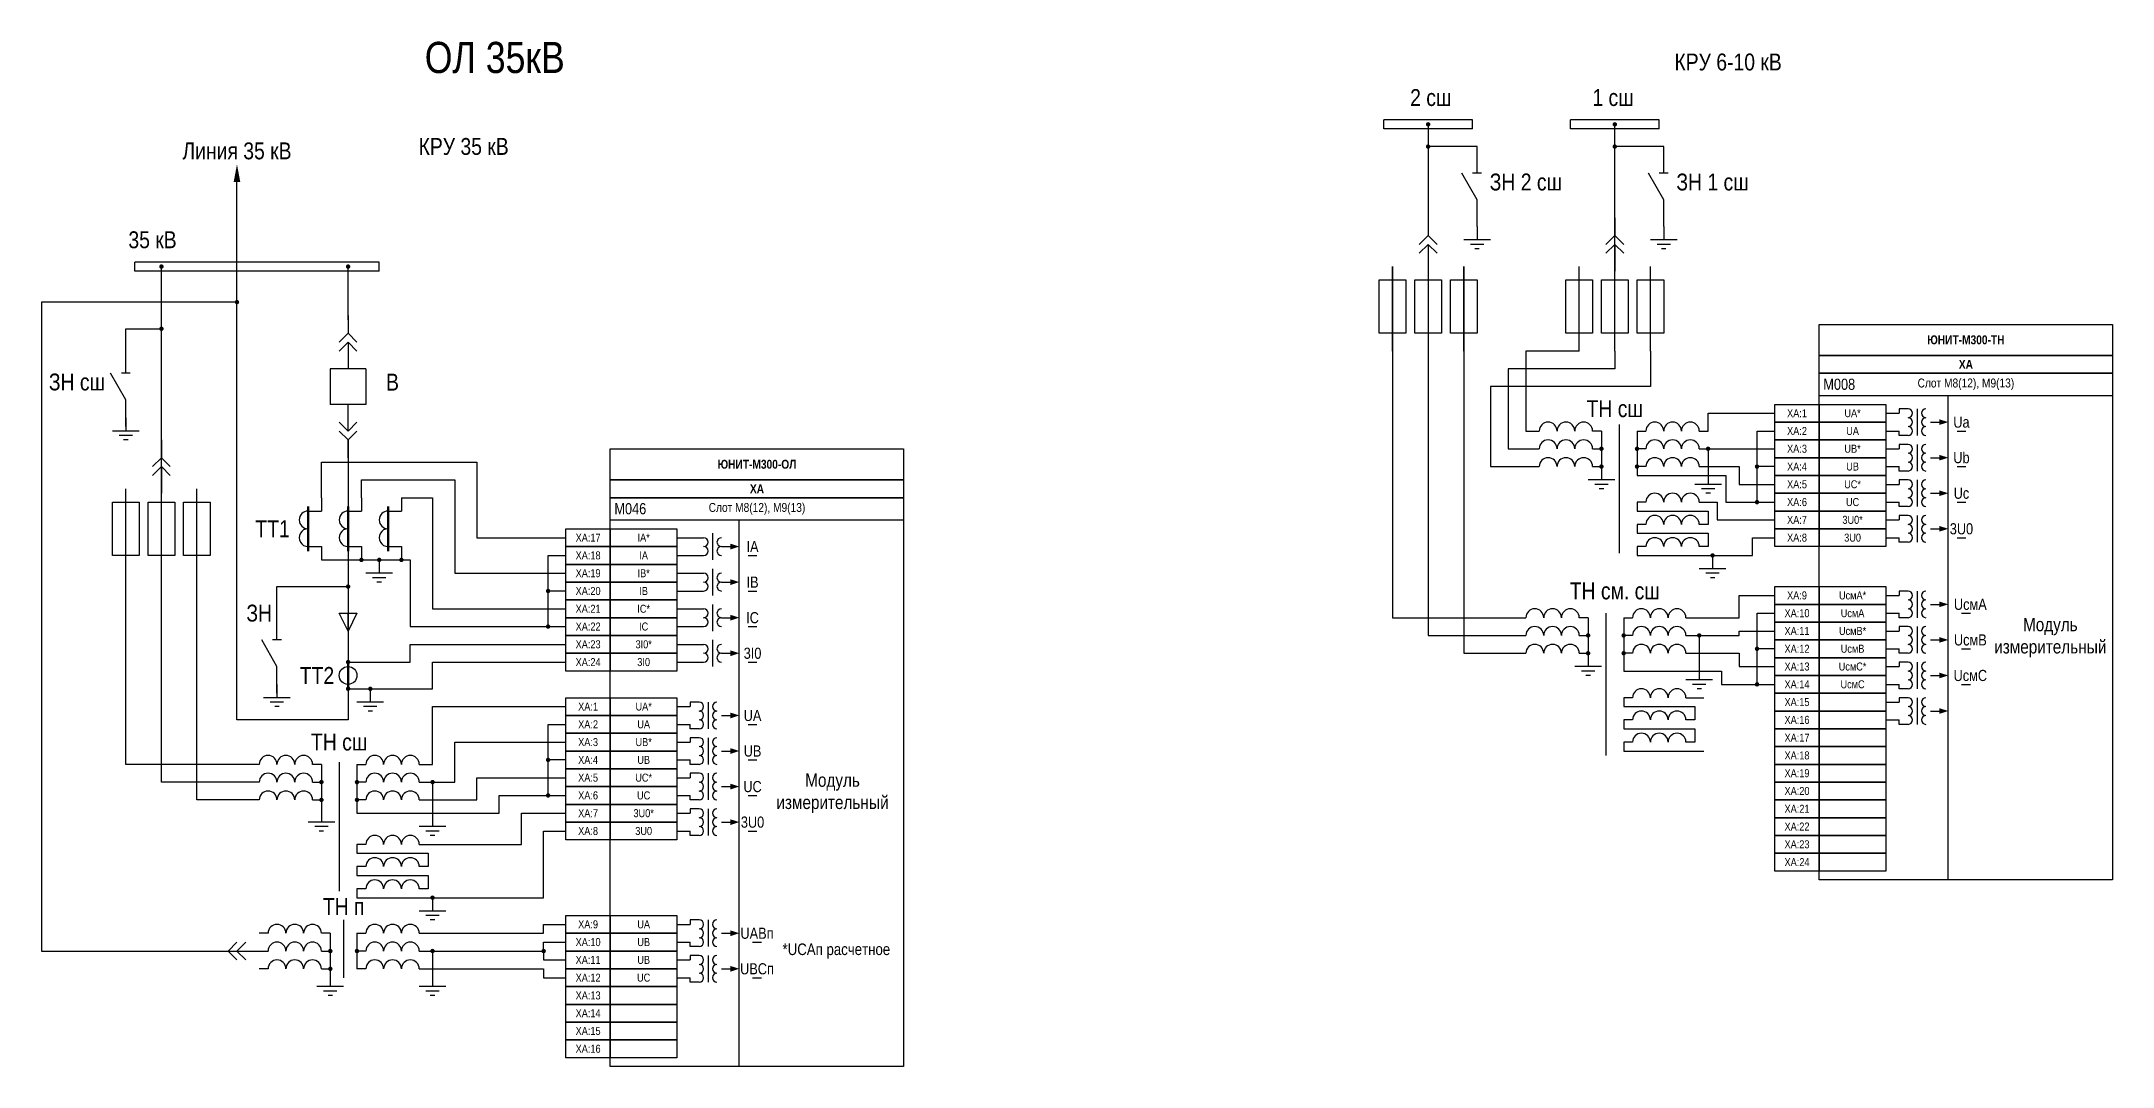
# Model space of a CAD drawing. Header units: millimetres. Extents: x 56 to 1718, y 114 to 1217.
# Drawn here: x 56 to 522, y 269 to 499.7 of the extents above; entities that cross this region are included whole.
import ezdxf
from ezdxf.enums import TextEntityAlignment as Align

# ---------------------------------------------------------------- set-up
doc = ezdxf.new("R2010")
doc.units = ezdxf.units.MM
doc.layers.add('AM_4', color=3, linetype='Continuous', lineweight=25)
doc.layers.add('Основная', color=7, linetype='Continuous')
doc.styles.add('1.8_Gost_RD', font='ARIALN.TTF', dxfattribs={"height": 1.8})
doc.styles.add('2.5_Gost_RD', font='ARIALN.TTF', dxfattribs={"height": 2.5})
doc.styles.add('Narrow', font='ARIALN.TTF')
doc.styles.add('Вывод', font='ARIALN.TTF', dxfattribs={"height": 2.5})
doc.styles.add('Компонент', font='ARIALN.TTF', dxfattribs={"height": 3.5})

# ---------------------------------------------------------------- blocks, each defined once
blk = doc.blocks.new('*U1028')
at = {"ltscale": 0.25}
blk.add_line((0, 0), (3, 0), dxfattribs=at)
blk.add_lwpolyline([(2, 0, 1.3, 0, 0), (4, 0, 0, 0, 0)], format="xyseb", dxfattribs=at)
blk = doc.blocks.new('*U1031')
at = {"ltscale": 0.35}
for centre in [(-4, 0), (0, 0), (4, 0)]:
    blk.add_arc(centre, 2, 0, 180, dxfattribs=at)
for tag, height, style, p in [('ОУ', 3.5, 'Компонент', (0, 8)), ('В1', 2.5, 'Вывод', (-6, -2)), ('В2', 2.5, 'Вывод', (6, -2))]:
    blk.add_attdef(tag, text='', height=height, dxfattribs=dict(at, style=style)).set_placement(p, align=Align.MIDDLE_CENTER)
blk = doc.blocks.new('*U1080')
at = {"layer": 'Основная', "ltscale": 0.25}
for p, q in [((2, 2), (0, 0)), ((0, 0), (2, -2))]:
    blk.add_line(p, q, dxfattribs=at)
blk = doc.blocks.new('*U1046')
at = {"layer": 'Основная', "color": 0}
for p, q in [((0, 0), (0, 6)), ((0, -6), (0, -2))]:
    blk.add_line(p, q, dxfattribs=at)
at = {"ltscale": 0.25, "rotation": 89.99999999999999}
for p in [(0, 0), (0, -2)]:
    blk.add_blockref('*U1080', p, dxfattribs=at)
at = {"layer": 'Основная'}
for tag, height, style, p in [('ОУ1', 3.5, 'Компонент', (-5, 6)), ('В1', 2.5, 'Вывод', (3, 6)), ('ОУ2', 3.5, 'Компонент', (-5, -6)), ('В2', 2.5, 'Вывод', (3, -6))]:
    blk.add_attdef(tag, text='', height=height, dxfattribs=dict(at, style=style)).set_placement(p, align=Align.MIDDLE_CENTER)
blk = doc.blocks.new('*U1061')
at = {"layer": 'Основная', "color": 0}
for p, q in [((0, 0), (20, 0)), ((0, -2), (0, 0)), ((20, -2), (20, 0)), ((0, -2), (20, -2))]:
    blk.add_line(p, q, dxfattribs=at)
at = {"layer": 'Основная', "style": 'Компонент'}
blk.add_attdef('ОШ', text='', height=3.5, dxfattribs=at).set_placement((6, 4), align=Align.MIDDLE_CENTER)
blk = doc.blocks.new('*U955')
at = {"layer": 'Основная', "color": 0}
blk.add_line((0, 0), (6, 3.43), dxfattribs=at)
blk = doc.blocks.new('*U17')
at = {"layer": 'Основная', "color": 0}
blk.add_line((0, -1), (0, 1), dxfattribs=at)
blk = doc.blocks.new('*U1059')
at = {"layer": 'Основная', "color": 0}
for p, q in [((-9, 0), (-3, 0)), ((3, 0), (9, 0))]:
    blk.add_line(p, q, dxfattribs=at)
at = {"ltscale": 0.25}
blk.add_blockref('*U17', (3, 0), dxfattribs=at)
at = {"layer": 'Основная', "ltscale": 0.25}
blk.add_blockref('*U955', (-3, 0), dxfattribs=at)
at = {"layer": 'Основная'}
for tag, height, style, p in [('ОУ', 3.5, 'Компонент', (0, 8)), ('В2', 2.5, 'Вывод', (-7, -2)), ('В1', 2.5, 'Вывод', (7, -2))]:
    blk.add_attdef(tag, text='', height=height, dxfattribs=dict(at, style=style)).set_placement(p, align=Align.MIDDLE_CENTER)
blk = doc.blocks.new('*U1058')
at = {"layer": 'Основная'}
for p, q in [((-3, 0), (3, 0)), ((-1.5, 1), (1.5, 1)), ((-0.5, 2), (0.5, 2)), ((0, -3), (0, 0))]:
    blk.add_line(p, q, dxfattribs=at)
blk = doc.blocks.new('*U314')
at = {"layer": 'Основная', "ltscale": 0.25}
blk.add_line((-1, 0), (1, 0), dxfattribs=at)
at = {"layer": 'Основная', "style": 'Вывод'}
blk.add_attdef('ОЦ', text='', height=2.5, dxfattribs=at).set_placement((0, 2), align=Align.MIDDLE_CENTER)
blk = doc.blocks.new('*U1083')
at = {"layer": 'Основная', "ltscale": 0.25}
blk.add_line((-1, 0), (1, 0), dxfattribs=at)
at = {"layer": 'Основная', "style": 'Вывод'}
blk.add_attdef('ОЦ', text='', height=2.5, dxfattribs=at).set_placement((1, 2), align=Align.MIDDLE_CENTER)
blk = doc.blocks.new('*U1037')
at = {"ltscale": 0.25}
for p, q in [((3, 7), (3, 4)), ((0, 4), (3, 4)), ((0, -4), (3, -4)), ((3, -4), (3, -7))]:
    blk.add_line(p, q, dxfattribs=at)
for centre, major_axis, start_param, end_param in [((0, -2), (-2, 0), 4.712389, 7.853982), ((0, 2), (0, -2), 3.141593, 6.283185)]:
    blk.add_ellipse(centre, major_axis=major_axis, ratio=1, start_param=start_param, end_param=end_param, dxfattribs=at)
at = {"layer": 'Основная', "color": 0, "lineweight": 50}
blk.add_line((0, -5), (0, 5), dxfattribs=at)
at = {"layer": 'Основная'}
for tag, height, style, p in [('В1', 2.5, 'Вывод', (5, 6)), ('ОУ', 3.5, 'Компонент', (-6, 0)), ('В2', 2.5, 'Вывод', (5, -6))]:
    blk.add_attdef(tag, text='', height=height, dxfattribs=dict(at, style=style)).set_placement(p, align=Align.MIDDLE_CENTER)
blk = doc.blocks.new('*U1078')
at = {"ltscale": 0.25}
for p, q in [((3, 7), (3, 4)), ((0, 4), (3, 4)), ((0, -4), (3, -4)), ((3, -4), (3, -7))]:
    blk.add_line(p, q, dxfattribs=at)
for centre, major_axis, start_param, end_param in [((0, -2), (-2, 0), 4.712389, 7.853982), ((0, 2), (0, -2), 3.141593, 6.283185)]:
    blk.add_ellipse(centre, major_axis=major_axis, ratio=1, start_param=start_param, end_param=end_param, dxfattribs=at)
at = {"layer": 'Основная', "color": 0, "lineweight": 50}
blk.add_line((0, -5), (0, 5), dxfattribs=at)
at = {"layer": 'Основная'}
for tag, height, style, p in [('В1', 2.5, 'Вывод', (5, 6)), ('ОУ', 3.5, 'Компонент', (-6, 0)), ('В2', 2.5, 'Вывод', (5, -6))]:
    blk.add_attdef(tag, text='', height=height, dxfattribs=dict(at, style=style)).set_placement(p, align=Align.MIDDLE_CENTER)
blk = doc.blocks.new('*U1055')
at = {"layer": 'Основная', "color": 0}
for p, q in [((0, 6), (0, 2)), ((0, 0), (0, -6))]:
    blk.add_line(p, q, dxfattribs=at)
at = {"ltscale": 0.25, "xscale": -1, "rotation": 90}
for p in [(0, 2), (0, 0)]:
    blk.add_blockref('*U1080', p, dxfattribs=at)
at = {"layer": 'Основная'}
for tag, height, style, p in [('ОУ2', 3.5, 'Компонент', (-5, 6)), ('В2', 2.5, 'Вывод', (3, 6)), ('ОУ1', 3.5, 'Компонент', (-5, -6)), ('В1', 2.5, 'Вывод', (3, -6))]:
    blk.add_attdef(tag, text='', height=height, dxfattribs=dict(at, style=style)).set_placement(p, align=Align.MIDDLE_CENTER)
blk = doc.blocks.new('*U1056')
at = {"layer": 'Основная'}
for p, q in [((0, 0), (-8, 0)), ((-8, -8), (-8, 0)), ((0, -8), (0, 0)), ((0, -8), (-8, -8))]:
    blk.add_line(p, q, dxfattribs=at)
at = {"layer": 'Основная', "style": 'Компонент'}
blk.add_attdef('ОУ', text='', height=3.5, dxfattribs=at).set_placement((-15, -3), align=Align.MIDDLE_CENTER)
blk = doc.blocks.new('*U1057')
at = {"layer": 'Основная'}
blk.add_line((0, 0), (0, 4), dxfattribs=at)
blk.add_lwpolyline([(0, 0), (-2, 4), (2, 4), (0, 0)], dxfattribs=at)
blk = doc.blocks.new('*U1060')
at = {"layer": 'Основная', "color": 0}
for p, q in [((0, 0), (55, 0)), ((0, -2), (0, 0)), ((55, -2), (55, 0)), ((0, -2), (55, -2))]:
    blk.add_line(p, q, dxfattribs=at)
at = {"layer": 'Основная', "style": 'Компонент'}
blk.add_attdef('ОШ', text='', height=3.5, dxfattribs=at).set_placement((6, 4), align=Align.MIDDLE_CENTER)
blk = doc.blocks.new('*U1079')
at = {"ltscale": 0.25}
blk.add_circle((0, 0), 2, dxfattribs=at)
at = {"layer": 'Основная', "color": 0, "lineweight": 50}
blk.add_line((0, -3), (0, 3), dxfattribs=at)
at = {"layer": 'Основная', "style": 'Компонент'}
blk.add_attdef('ОУ', text='', height=3.5, dxfattribs=at).set_placement((-6, 0), align=Align.MIDDLE_CENTER)

msp = doc.modelspace()

# ---------------------------------------------------------------- hatches: boundary and pattern name
at = {"ltscale": 100}
h = msp.add_hatch(color=256, dxfattribs=at)
h.dxf.hatch_style = 1
h.paths.add_polyline_path([(367.5, 481, -1), (368.5, 481, -1)])
h = msp.add_hatch(color=256, dxfattribs=at)
h.dxf.hatch_style = 1
h.paths.add_polyline_path([(409.5, 481, -1), (410.5, 481, -1)])
h = msp.add_hatch(color=256, dxfattribs=at)
h.dxf.hatch_style = 1
h.paths.add_polyline_path([(367.5, 476, -1), (368.5, 476, -1)])
h = msp.add_hatch(color=256, dxfattribs=at)
h.dxf.hatch_style = 1
h.paths.add_polyline_path([(409.5, 476, -1), (410.5, 476, -1)])
h = msp.add_hatch(color=256, dxfattribs=at)
h.dxf.hatch_style = 1
h.paths.add_polyline_path([(82.5, 449, -1), (83.5, 449, -1)])
h = msp.add_hatch(color=256, dxfattribs=at)
h.dxf.hatch_style = 1
h.paths.add_polyline_path([(124.5, 449, -1), (125.5, 449, -1)])
h = msp.add_hatch(color=256, dxfattribs=at)
h.dxf.hatch_style = 1
h.paths.add_polyline_path([(99.5, 441, -1), (100.5, 441, -1)])
h = msp.add_hatch(color=256, dxfattribs=at)
h.dxf.hatch_style = 1
h.paths.add_polyline_path([(82.5, 435, -1), (83.5, 435, -1)])
h = msp.add_hatch(color=256, dxfattribs=at)
h.dxf.hatch_style = 1
h.paths.add_polyline_path([(406.5, 408, -1), (407.5, 408, -1)])
h = msp.add_hatch(color=256, dxfattribs=at)
h.dxf.hatch_style = 1
h.paths.add_polyline_path([(414.5, 408, -1), (415.5, 408, -1)])
h = msp.add_hatch(color=256, dxfattribs=at)
h.dxf.hatch_style = 1
h.paths.add_polyline_path([(430.5, 408, -1), (431.5, 408, -1)])
h = msp.add_hatch(color=256, dxfattribs=at)
h.dxf.hatch_style = 1
h.paths.add_polyline_path([(406.5, 404, -1), (407.5, 404, -1)])
h = msp.add_hatch(color=256, dxfattribs=at)
h.dxf.hatch_style = 1
h.paths.add_polyline_path([(414.5, 404, -1), (415.5, 404, -1)])
h = msp.add_hatch(color=256, dxfattribs=at)
h.dxf.hatch_style = 1
h.paths.add_polyline_path([(441.5, 404, -1), (442.5, 404, -1)])
h = msp.add_hatch(color=256, dxfattribs=at)
h.dxf.hatch_style = 1
h.paths.add_polyline_path([(441.5, 396, -1), (442.5, 396, -1)])
h = msp.add_hatch(color=256, dxfattribs=at)
h.dxf.hatch_style = 1
h.paths.add_polyline_path([(127.5, 383, -1), (128.5, 383, -1)])
h = msp.add_hatch(color=256, dxfattribs=at)
h.dxf.hatch_style = 1
h.paths.add_polyline_path([(131.5, 383, -1), (132.5, 383, -1)])
h = msp.add_hatch(color=256, dxfattribs=at)
h.dxf.hatch_style = 1
h.paths.add_polyline_path([(136.5, 383, -1), (137.5, 383, -1)])
h = msp.add_hatch(color=256, dxfattribs=at)
h.dxf.hatch_style = 1
h.paths.add_polyline_path([(431.5, 384, -1), (432.5, 384, -1)])
h = msp.add_hatch(color=256, dxfattribs=at)
h.dxf.hatch_style = 1
h.paths.add_polyline_path([(124.5, 377, -1), (125.5, 377, -1)])
h = msp.add_hatch(color=256, dxfattribs=at)
h.dxf.hatch_style = 1
h.paths.add_polyline_path([(169.5, 376, -1), (170.5, 376, -1)])
h = msp.add_hatch(color=256, dxfattribs=at)
h.dxf.hatch_style = 1
h.paths.add_polyline_path([(169.5, 368, -1), (170.5, 368, -1)])
h = msp.add_hatch(color=256, dxfattribs=at)
h.dxf.hatch_style = 1
h.paths.add_polyline_path([(403.5, 366, -1), (404.5, 366, -1)])
h = msp.add_hatch(color=256, dxfattribs=at)
h.dxf.hatch_style = 1
h.paths.add_polyline_path([(411.5, 366, -1), (412.5, 366, -1)])
h = msp.add_hatch(color=256, dxfattribs=at)
h.dxf.hatch_style = 1
h.paths.add_polyline_path([(428.5, 366, -1), (429.5, 366, -1)])
h = msp.add_hatch(color=256, dxfattribs=at)
h.dxf.hatch_style = 1
h.paths.add_polyline_path([(441.5, 363, -1), (442.5, 363, -1)])
h = msp.add_hatch(color=256, dxfattribs=at)
h.dxf.hatch_style = 1
h.paths.add_polyline_path([(124.5, 360, -1), (125.5, 360, -1)])
h = msp.add_hatch(color=256, dxfattribs=at)
h.dxf.hatch_style = 1
h.paths.add_polyline_path([(403.5, 362, -1), (404.5, 362, -1)])
h = msp.add_hatch(color=256, dxfattribs=at)
h.dxf.hatch_style = 1
h.paths.add_polyline_path([(411.5, 362, -1), (412.5, 362, -1)])
h = msp.add_hatch(color=256, dxfattribs=at)
h.dxf.hatch_style = 1
h.paths.add_polyline_path([(124.5, 354, -1), (125.5, 354, -1)])
h = msp.add_hatch(color=256, dxfattribs=at)
h.dxf.hatch_style = 1
h.paths.add_polyline_path([(129.5, 354, -1), (130.5, 354, -1)])
h = msp.add_hatch(color=256, dxfattribs=at)
h.dxf.hatch_style = 1
h.paths.add_polyline_path([(441.5, 355, -1), (442.5, 355, -1)])
h = msp.add_hatch(color=256, dxfattribs=at)
h.dxf.hatch_style = 1
h.paths.add_polyline_path([(169.5, 338, -1), (170.5, 338, -1)])
h = msp.add_hatch(color=256, dxfattribs=at)
h.dxf.hatch_style = 1
h.paths.add_polyline_path([(118.5, 333, -1), (119.5, 333, -1)])
h = msp.add_hatch(color=256, dxfattribs=at)
h.dxf.hatch_style = 1
h.paths.add_polyline_path([(126.5, 333, -1), (127.5, 333, -1)])
h = msp.add_hatch(color=256, dxfattribs=at)
h.dxf.hatch_style = 1
h.paths.add_polyline_path([(143.5, 333, -1), (144.5, 333, -1)])
h = msp.add_hatch(color=256, dxfattribs=at)
h.dxf.hatch_style = 1
h.paths.add_polyline_path([(118.5, 329, -1), (119.5, 329, -1)])
h = msp.add_hatch(color=256, dxfattribs=at)
h.dxf.hatch_style = 1
h.paths.add_polyline_path([(126.5, 329, -1), (127.5, 329, -1)])
h = msp.add_hatch(color=256, dxfattribs=at)
h.dxf.hatch_style = 1
h.paths.add_polyline_path([(169.5, 330, -1), (170.5, 330, -1)])
h = msp.add_hatch(color=256, dxfattribs=at)
h.dxf.hatch_style = 1
h.paths.add_polyline_path([(143.5, 307, -1), (144.5, 307, -1)])
h = msp.add_hatch(color=256, dxfattribs=at)
h.dxf.hatch_style = 1
h.paths.add_polyline_path([(120.5, 295, -1), (121.5, 295, -1)])
h = msp.add_hatch(color=256, dxfattribs=at)
h.dxf.hatch_style = 1
h.paths.add_polyline_path([(126.5, 295, -1), (127.5, 295, -1)])
h = msp.add_hatch(color=256, dxfattribs=at)
h.dxf.hatch_style = 1
h.paths.add_polyline_path([(143.5, 295, -1), (144.5, 295, -1)])
h = msp.add_hatch(color=256, dxfattribs=at)
h.dxf.hatch_style = 1
h.paths.add_polyline_path([(168.5, 295, -1), (169.5, 295, -1)])
h = msp.add_hatch(color=256, dxfattribs=at)
h.dxf.hatch_style = 1
h.paths.add_polyline_path([(120.5, 291, -1), (121.5, 291, -1)])

# ---------------------------------------------------------------- linework, layer by layer
for p, q in [((125, 446), (125, 449)), ((471, 416), (474, 416)), ((476, 417), (474, 417)), ((474, 417), (474, 416)), ((478, 417), (478, 411)), ((407, 412), (405, 412)), ((407, 412), (407, 404)), ((411, 413.5), (411, 384.5)), ((415, 412), (417, 412)), ((442, 396), (442, 412)), ((442, 412), (446, 412)), ((471, 412), (474, 412)), ((474, 411), (474, 412)), ((476, 411), (474, 411)), ((405, 408), (407, 408)), ((417, 408), (415, 408)), ((471, 408), (474, 408)), ((476, 409), (474, 409)), ((474, 409), (474, 408)), ((478, 409), (478, 403)), ((405, 404), (407, 404)), ((417, 404), (415, 404)), ((446, 404), (442, 404)), ((471, 404), (474, 404)), ((474, 403), (474, 404)), ((476, 403), (474, 403)), ((476, 401), (474, 401)), ((474, 401), (474, 400)), ((478, 401), (478, 395)), ((471, 400), (474, 400)), ((429, 396), (432, 396)), ((471, 396), (474, 396)), ((471, 392), (474, 392)), ((474, 395), (474, 396)), ((476, 395), (474, 395)), ((474, 393), (474, 392)), ((476, 393), (474, 393)), ((478, 393), (478, 387)), ((199, 388), (205, 388)), ((207, 389), (207, 383)), ((471, 388), (474, 388)), ((474, 387), (474, 388)), ((476, 387), (474, 387)), ((119, 383), (132, 383)), ((170, 368), (170, 384)), ((170, 384), (174, 384)), ((199, 384), (205, 384)), ((417, 386), (415, 386)), ((415, 386), (415, 384)), ((430, 386), (429, 386)), ((199, 380), (205, 380)), ((207, 381), (207, 375)), ((174, 376), (170, 376)), ((199, 376), (205, 376)), ((207, 373), (207, 367)), ((471, 375), (474, 375)), ((476, 376), (474, 376)), ((474, 376), (474, 375)), ((478, 376), (478, 370)), ((199, 372), (205, 372)), ((404, 370), (402, 370)), ((404, 370), (404, 362)), ((408, 371), (408, 339)), ((412, 370), (414, 370)), ((442, 355), (442, 371)), ((442, 371), (446, 371)), ((471, 371), (474, 371)), ((474, 370), (474, 371)), ((476, 370), (474, 370)), ((199, 368), (205, 368)), ((199, 364), (205, 364)), ((207, 365), (207, 359)), ((402, 366), (404, 366)), ((414, 366), (412, 366)), ((471, 367), (474, 367)), ((476, 368), (474, 368)), ((474, 368), (474, 367)), ((478, 368), (478, 362)), ((199, 360), (205, 360)), ((402, 362), (404, 362)), ((414, 362), (412, 362)), ((446, 363), (442, 363)), ((471, 363), (474, 363)), ((471, 359), (474, 359)), ((474, 362), (474, 363)), ((476, 362), (474, 362)), ((476, 360), (474, 360)), ((474, 360), (474, 359)), ((478, 360), (478, 354)), ((471, 355), (474, 355)), ((474, 354), (474, 355)), ((199, 350), (202, 350)), ((204, 351), (202, 351)), ((202, 351), (202, 350)), ((206, 351), (206, 345)), ((471, 351), (474, 351)), ((476, 354), (474, 354)), ((476, 352), (474, 352)), ((474, 352), (474, 351)), ((478, 352), (478, 346)), ((170, 330), (170, 346)), ((170, 346), (174, 346)), ((199, 346), (202, 346)), ((202, 345), (202, 346)), ((204, 345), (202, 345)), ((471, 347), (474, 347)), ((474, 346), (474, 347)), ((476, 346), (474, 346)), ((199, 342), (202, 342)), ((204, 343), (202, 343)), ((202, 343), (202, 342)), ((206, 343), (206, 337)), ((119, 337), (117, 337)), ((119, 337), (119, 327)), ((123, 337.5), (123, 308.5)), ((127, 337), (129, 337)), ((174, 338), (170, 338)), ((199, 338), (202, 338)), ((202, 337), (202, 338)), ((204, 337), (202, 337)), ((117, 333), (119, 333)), ((129, 333), (127, 333)), ((199, 334), (202, 334)), ((204, 335), (202, 335)), ((202, 335), (202, 334)), ((206, 335), (206, 329)), ((117, 329), (119, 329)), ((129, 329), (127, 329)), ((199, 330), (202, 330)), ((202, 329), (202, 330)), ((204, 329), (202, 329)), ((202, 327), (202, 326)), ((204, 327), (202, 327)), ((206, 327), (206, 321)), ((199, 326), (202, 326)), ((199, 322), (202, 322)), ((202, 321), (202, 322)), ((129, 319), (127, 319)), ((127, 319), (127, 317)), ((127, 317), (143, 317)), ((143, 317), (143, 314)), ((204, 321), (202, 321)), ((128, 314), (127, 314)), ((127, 314), (127, 312)), ((129, 314), (128, 314)), ((143, 314), (141, 314)), ((129, 309), (127, 309)), ((127, 309), (127, 307)), ((121, 299), (119, 299)), ((121, 299), (121, 290)), ((127, 299), (129, 299)), ((199, 301), (202, 301)), ((204, 302), (202, 302)), ((202, 302), (202, 301)), ((206, 302), (206, 296)), ((119, 295), (121, 295)), ((129, 295), (127, 295)), ((199, 297), (202, 297)), ((202, 296), (202, 297)), ((204, 296), (202, 296)), ((202, 294), (202, 293)), ((204, 294), (202, 294)), ((206, 294), (206, 288)), ((119, 291), (121, 291)), ((129, 291), (127, 291)), ((199, 293), (202, 293)), ((199, 289), (202, 289)), ((202, 288), (202, 289)), ((204, 288), (202, 288))]:
    msp.add_line(p, q, dxfattribs=at)
for points in [[(368, 481), (368, 458)], [(410, 430), (410, 481)], [(379, 472), (379, 476), (368, 476)], [(421, 472), (421, 476), (410, 476)], [(125, 410), (125, 347), (100, 347), (100, 468.5)], [(83, 386), (83, 449)], [(360, 449), (360, 370), (390, 370)], [(368, 449), (368, 366), (390, 366)], [(376, 449), (376, 362), (390, 362)], [(100, 441), (56, 441), (56, 295), (107, 295)], [(75, 431), (75, 435), (83, 435)], [(418, 430), (418, 422), (382, 422), (382, 404), (393, 404)], [(410, 430), (410, 426), (386, 426), (386, 408), (393, 408)], [(402, 430), (390, 430), (390, 412), (393, 412)], [(456, 420), (522, 420)], [(429, 412), (431, 412), (431, 416), (446, 416)], [(415, 412), (415, 402), (435, 402), (435, 396), (446, 396)], [(429, 408), (446, 408)], [(431, 408), (431, 402)], [(119, 397), (119, 405), (154, 405), (154, 388), (174, 388)], [(128, 397), (128, 401), (149, 401), (149, 380), (174, 380)], [(429, 404), (438, 404), (438, 400), (446, 400)], [(137, 397), (144, 397), (144, 372), (174, 372)], [(184, 392), (250, 392)], [(417, 396), (415, 396), (415, 394), (431, 394), (431, 391), (429, 391)], [(432, 396), (433, 396), (433, 392), (446, 392)], [(417, 391), (415, 391), (415, 389), (431, 389), (431, 386), (429, 386)], [(432, 384), (441, 384), (441, 388), (446, 388)], [(132, 383), (139, 383), (139, 368), (174, 368)], [(415, 384), (432, 384)], [(105, 333), (83, 333), (83, 382)], [(105, 329), (91, 329), (91, 382)], [(109, 369), (109, 377), (125, 377)], [(426, 370), (438, 370), (438, 375), (446, 375)], [(412, 370), (412, 358)], [(125, 360), (139, 360), (139, 364), (174, 364)], [(426, 366), (438, 366), (438, 367), (446, 367)], [(429, 366), (429, 357)], [(125, 354), (144, 354), (144, 360), (174, 360)], [(426, 362), (438, 362), (438, 359), (446, 359)], [(412, 358), (434, 358), (434, 355), (446, 355)], [(141, 337), (144, 337), (144, 350), (174, 350)], [(414, 352), (412, 352), (412, 350), (428, 350), (428, 347), (426, 347)], [(426, 352), (430, 352)], [(414, 347), (412, 347), (412, 345), (428, 345), (428, 342), (426, 342)], [(105, 337), (75, 337), (75, 344)], [(141, 333), (149, 333), (149, 342), (174, 342)], [(414, 342), (412, 342), (412, 340), (430, 340)], [(127, 337), (127, 326)], [(141, 329), (154, 329), (154, 334), (174, 334)], [(144, 333), (144, 324)], [(127, 326), (159, 326), (159, 330), (174, 330)], [(127, 307), (169, 307), (169, 322), (174, 322)], [(141, 319), (164, 319), (164, 326), (174, 326)], [(127, 312), (143, 312), (143, 309), (141, 309)], [(107, 299), (105, 299)], [(124, 302), (124, 289)], [(127, 299), (127, 291)], [(141, 299), (169, 299), (169, 301), (174, 301)], [(141, 295), (169, 295), (169, 297), (174, 297)], [(144, 295), (144, 289)], [(169, 295), (169, 293), (174, 293)], [(107, 291), (105, 291)], [(141, 291), (169, 291), (169, 289), (174, 289)]]:
    msp.add_lwpolyline(points, dxfattribs=at)
at = {"ltscale": 0.3}
msp.add_lwpolyline([(100, 472, 0, 1.5, 0), (100, 468, 0, 0, 0)], format="xyseb", dxfattribs=at)
for points in [[(410, 430), (410, 460)], [(360, 430), (360, 449)], [(376, 430), (376, 449)], [(402, 430), (402, 449)], [(410, 430), (410, 449)], [(418, 430), (418, 449)], [(125, 437), (125, 446)], [(83, 386), (83, 410)], [(75, 344), (75, 399)], [(83, 344), (83, 399)], [(91, 344), (91, 399)]]:
    msp.add_lwpolyline(points)
for points in [[(357, 446), (363, 446), (363, 434), (357, 434)], [(365, 446), (371, 446), (371, 434), (365, 434)], [(373, 446), (379, 446), (379, 434), (373, 434)], [(399, 446), (405, 446), (405, 434), (399, 434)], [(407, 446), (413, 446), (413, 434), (407, 434)], [(415, 446), (421, 446), (421, 434), (415, 434)], [(72, 396), (78, 396), (78, 384), (72, 384)], [(80, 396), (86, 396), (86, 384), (80, 384)], [(88, 396), (94, 396), (94, 384), (88, 384)]]:
    msp.add_lwpolyline(points, close=True)
at = {"ltscale": 100}
for points in [[(456, 436), (522, 436), (522, 429), (456, 429)], [(456, 429), (522, 429), (522, 425), (456, 425)], [(456, 425), (522, 425), (522, 311), (456, 311)], [(485, 420), (522, 420), (522, 311), (485, 311)], [(446, 418), (456, 418), (456, 414), (446, 414)], [(456, 418), (471, 418), (471, 414), (456, 414)], [(446, 414), (456, 414), (456, 410), (446, 410)], [(456, 414), (471, 414), (471, 410), (456, 410)], [(184, 408), (250, 408), (250, 401), (184, 401)], [(446, 410), (456, 410), (456, 406), (446, 406)], [(446, 406), (456, 406), (456, 402), (446, 402)], [(456, 410), (471, 410), (471, 406), (456, 406)], [(456, 406), (471, 406), (471, 402), (456, 402)], [(184, 401), (250, 401), (250, 397), (184, 397)], [(446, 402), (456, 402), (456, 398), (446, 398)], [(456, 402), (471, 402), (471, 398), (456, 398)], [(184, 397), (250, 397), (250, 269), (184, 269)], [(446, 398), (456, 398), (456, 394), (446, 394)], [(456, 398), (471, 398), (471, 394), (456, 394)], [(213, 392), (250, 392), (250, 269), (213, 269)], [(446, 394), (456, 394), (456, 390), (446, 390)], [(456, 394), (471, 394), (471, 390), (456, 390)], [(174, 390), (184, 390), (184, 386), (174, 386)], [(184, 390), (199, 390), (199, 386), (184, 386)], [(446, 390), (456, 390), (456, 386), (446, 386)], [(456, 390), (471, 390), (471, 386), (456, 386)], [(174, 386), (184, 386), (184, 382), (174, 382)], [(184, 386), (199, 386), (199, 382), (184, 382)], [(174, 382), (184, 382), (184, 378), (174, 378)], [(174, 378), (184, 378), (184, 374), (174, 374)], [(184, 382), (199, 382), (199, 378), (184, 378)], [(184, 378), (199, 378), (199, 374), (184, 374)], [(174, 374), (184, 374), (184, 370), (174, 370)], [(184, 374), (199, 374), (199, 370), (184, 370)], [(446, 377), (456, 377), (456, 373), (446, 373)], [(446, 373), (456, 373), (456, 369), (446, 369)], [(456, 377), (471, 377), (471, 373), (456, 373)], [(456, 373), (471, 373), (471, 369), (456, 369)], [(174, 370), (184, 370), (184, 366), (174, 366)], [(184, 370), (199, 370), (199, 366), (184, 366)], [(446, 369), (456, 369), (456, 365), (446, 365)], [(456, 369), (471, 369), (471, 365), (456, 365)], [(174, 366), (184, 366), (184, 362), (174, 362)], [(184, 366), (199, 366), (199, 362), (184, 362)], [(446, 365), (456, 365), (456, 361), (446, 361)], [(456, 365), (471, 365), (471, 361), (456, 361)], [(174, 362), (184, 362), (184, 358), (174, 358)], [(184, 362), (199, 362), (199, 358), (184, 358)], [(446, 361), (456, 361), (456, 357), (446, 357)], [(456, 361), (471, 361), (471, 357), (456, 357)], [(446, 357), (456, 357), (456, 353), (446, 353)], [(456, 357), (471, 357), (471, 353), (456, 353)], [(174, 352), (184, 352), (184, 348), (174, 348)], [(184, 352), (199, 352), (199, 348), (184, 348)], [(446, 353), (456, 353), (456, 349), (446, 349)], [(456, 353), (471, 353), (471, 349), (456, 349)], [(174, 348), (184, 348), (184, 344), (174, 344)], [(184, 348), (199, 348), (199, 344), (184, 344)], [(446, 349), (456, 349), (456, 345), (446, 345)], [(446, 345), (456, 345), (456, 341), (446, 341)], [(456, 349), (471, 349), (471, 345), (456, 345)], [(456, 345), (471, 345), (471, 341), (456, 341)], [(174, 344), (184, 344), (184, 340), (174, 340)], [(184, 344), (199, 344), (199, 340), (184, 340)], [(446, 341), (456, 341), (456, 337), (446, 337)], [(456, 341), (471, 341), (471, 337), (456, 337)], [(174, 340), (184, 340), (184, 336), (174, 336)], [(174, 336), (184, 336), (184, 332), (174, 332)], [(184, 340), (199, 340), (199, 336), (184, 336)], [(184, 336), (199, 336), (199, 332), (184, 332)], [(446, 337), (456, 337), (456, 333), (446, 333)], [(456, 337), (471, 337), (471, 333), (456, 333)], [(174, 332), (184, 332), (184, 328), (174, 328)], [(184, 332), (199, 332), (199, 328), (184, 328)], [(446, 333), (456, 333), (456, 329), (446, 329)], [(456, 333), (471, 333), (471, 329), (456, 329)], [(174, 328), (184, 328), (184, 324), (174, 324)], [(184, 328), (199, 328), (199, 324), (184, 324)], [(446, 329), (456, 329), (456, 325), (446, 325)], [(456, 329), (471, 329), (471, 325), (456, 325)], [(174, 324), (184, 324), (184, 320), (174, 320)], [(184, 324), (199, 324), (199, 320), (184, 320)], [(446, 325), (456, 325), (456, 321), (446, 321)], [(456, 325), (471, 325), (471, 321), (456, 321)], [(446, 321), (456, 321), (456, 317), (446, 317)], [(446, 317), (456, 317), (456, 313), (446, 313)], [(456, 321), (471, 321), (471, 317), (456, 317)], [(456, 317), (471, 317), (471, 313), (456, 313)], [(174, 303), (184, 303), (184, 299), (174, 299)], [(184, 303), (199, 303), (199, 299), (184, 299)], [(174, 299), (184, 299), (184, 295), (174, 295)], [(184, 299), (199, 299), (199, 295), (184, 295)], [(174, 295), (184, 295), (184, 291), (174, 291)], [(184, 295), (199, 295), (199, 291), (184, 291)], [(174, 291), (184, 291), (184, 287), (174, 287)], [(184, 291), (199, 291), (199, 287), (184, 287)], [(174, 287), (184, 287), (184, 283), (174, 283)], [(184, 287), (199, 287), (199, 283), (184, 283)], [(174, 283), (184, 283), (184, 279), (174, 279)], [(184, 283), (199, 283), (199, 279), (184, 279)], [(174, 279), (184, 279), (184, 275), (174, 275)], [(174, 275), (184, 275), (184, 271), (174, 271)], [(184, 279), (199, 279), (199, 275), (184, 275)], [(184, 275), (199, 275), (199, 271), (184, 271)]]:
    msp.add_lwpolyline(points, close=True, dxfattribs=at)
for centre, start, end in [((476, 416), 270, 90), ((476, 414), 270, 90), ((480, 416), 90, 270), ((480, 414), 90, 270), ((476, 412), 270, 90), ((480, 412), 90, 270), ((476, 408), 270, 90), ((476, 406), 270, 90), ((480, 408), 90, 270), ((480, 406), 90, 270), ((476, 404), 270, 90), ((476, 400), 270, 90), ((480, 404), 90, 270), ((480, 400), 90, 270), ((476, 398), 270, 90), ((476, 396), 270, 90), ((480, 398), 90, 270), ((480, 396), 90, 270), ((476, 392), 270, 90), ((480, 392), 90, 270), ((205, 387), 270, 90), ((209, 387), 90, 270), ((476, 390), 270, 90), ((476, 388), 270, 90), ((480, 390), 90, 270), ((480, 388), 90, 270), ((205, 385), 270, 90), ((209, 385), 90, 270), ((205, 379), 270, 90), ((205, 377), 270, 90), ((209, 379), 90, 270), ((209, 377), 90, 270), ((476, 375), 270, 90), ((476, 373), 270, 90), ((480, 375), 90, 270), ((480, 373), 90, 270), ((205, 371), 270, 90), ((205, 369), 270, 90), ((209, 371), 90, 270), ((209, 369), 90, 270), ((476, 371), 270, 90), ((480, 371), 90, 270), ((205, 363), 270, 90), ((209, 363), 90, 270), ((476, 367), 270, 90), ((476, 365), 270, 90), ((476, 363), 270, 90), ((480, 367), 90, 270), ((480, 365), 90, 270), ((480, 363), 90, 270), ((205, 361), 270, 90), ((209, 361), 90, 270), ((476, 359), 270, 90), ((480, 359), 90, 270), ((476, 357), 270, 90), ((476, 355), 270, 90), ((480, 357), 90, 270), ((480, 355), 90, 270), ((204, 350), 270, 90), ((208, 350), 90, 270), ((476, 351), 270, 90), ((476, 349), 270, 90), ((480, 351), 90, 270), ((480, 349), 90, 270), ((204, 348), 270, 90), ((204, 346), 270, 90), ((208, 348), 90, 270), ((208, 346), 90, 270), ((476, 347), 270, 90), ((480, 347), 90, 270), ((204, 342), 270, 90), ((204, 340), 270, 90), ((208, 342), 90, 270), ((208, 340), 90, 270), ((204, 338), 270, 90), ((208, 338), 90, 270), ((204, 334), 270, 90), ((204, 332), 270, 90), ((204, 330), 270, 90), ((208, 334), 90, 270), ((208, 332), 90, 270), ((208, 330), 90, 270), ((204, 326), 270, 90), ((208, 326), 90, 270), ((204, 324), 270, 90), ((204, 322), 270, 90), ((208, 324), 90, 270), ((208, 322), 90, 270), ((204, 301), 270, 90), ((204, 299), 270, 90), ((208, 301), 90, 270), ((208, 299), 90, 270), ((204, 297), 270, 90), ((204, 293), 270, 90), ((208, 297), 90, 270), ((208, 293), 90, 270), ((204, 291), 270, 90), ((204, 289), 270, 90), ((208, 291), 90, 270), ((208, 289), 90, 270)]:
    msp.add_arc(centre, 1, start, end, dxfattribs=at)

# ---------------------------------------------------------------- block references
at = {"ltscale": 0.25, "xscale": -1}
for name, p in [('*U1061', (378, 482)), ('*U1061', (420, 482)), ('*U1060', (132, 450))]:
    msp.add_blockref(name, p, dxfattribs=at)
at = {"ltscale": 0.25}
for name, p, rotation in [('*U1059', (379, 467), 90.00000000000001), ('*U1059', (421, 467), 90.00000000000001), ('*U1058', (379, 455), 180), ('*U1058', (421, 455), 180), ('*U1059', (75, 422), 90.00000000000001), ('*U1058', (75, 412), 180), ('*U1058', (407, 401), 180), ('*U1058', (431, 400), 180), ('*U1058', (132, 380), 180), ('*U1058', (432, 381), 180), ('*U1059', (109, 362), 90.00000000000001), ('*U1058', (404, 359), 180), ('*U1058', (429, 356), 180), ('*U1058', (109, 352), 180), ('*U1058', (130, 351), 180), ('*U1058', (119, 324), 180), ('*U1058', (144, 323), 180), ('*U1058', (144, 304), 180), ('*U1058', (121, 287), 180), ('*U1058', (144, 287), 180)]:
    msp.add_blockref(name, p, dxfattribs=dict(at, rotation=rotation))
at = {"ltscale": 0.25, "xscale": -1}
for name, p, rotation in [('*U1046', (368, 454), 180), ('*U1046', (410, 454), 180), ('*U1046', (125, 432), 180), ('*U1056', (129, 418), 180), ('*U1055', (125, 412), 180), ('*U1046', (83, 404), 180), ('*U1046', (100, 295), 270)]:
    msp.add_blockref(name, p, dxfattribs=dict(at, rotation=rotation))
at = {"ltscale": 0.35}
for name, p, values in [('*U314', (488, 412), {'ОЦ': 'Uа'}), ('*U314', (488, 404), {'ОЦ': 'Ub'}), ('*U314', (488, 396), {'ОЦ': 'Uc'}), ('*U314', (216, 384), {'ОЦ': 'IA'}), ('*U314', (488, 388), {'ОЦ': '3U0'}), ('*U314', (216, 376), {'ОЦ': 'IВ'}), ('*U1083', (489, 371), {'ОЦ': 'UсмА'}), ('*U314', (216, 368), {'ОЦ': 'IС'}), ('*U1083', (489, 363), {'ОЦ': 'UсмВ'}), ('*U314', (216, 360), {'ОЦ': '3I0'}), ('*U1083', (489, 355), {'ОЦ': 'UсмС'}), ('*U314', (216, 346), {'ОЦ': 'UА'}), ('*U314', (216, 338), {'ОЦ': 'UВ'}), ('*U314', (216, 330), {'ОЦ': 'UС'}), ('*U314', (216, 322), {'ОЦ': '3U0'}), ('*U314', (217, 297), {'ОЦ': 'UАВп'}), ('*U314', (217, 289), {'ОЦ': 'UВСп'})]:
    msp.add_blockref(name, p, dxfattribs=at).add_auto_attribs(values)
for name, p in [('*U1031', (399, 412)), ('*U1031', (423, 412)), ('*U1028', (481, 414)), ('*U1031', (399, 408)), ('*U1031', (399, 404)), ('*U1031', (423, 408)), ('*U1031', (423, 404)), ('*U1028', (481, 406)), ('*U1031', (423, 396)), ('*U1028', (481, 398)), ('*U1031', (423, 391)), ('*U1031', (423, 386)), ('*U1028', (481, 390)), ('*U1028', (209, 386)), ('*U1028', (209, 378)), ('*U1028', (481, 373)), ('*U1028', (209, 370)), ('*U1031', (396, 370)), ('*U1031', (420, 370)), ('*U1031', (396, 366)), ('*U1031', (396, 362)), ('*U1031', (420, 366)), ('*U1031', (420, 362)), ('*U1028', (481, 365)), ('*U1028', (209, 362)), ('*U1028', (481, 357)), ('*U1031', (420, 352)), ('*U1028', (481, 349)), ('*U1028', (209, 348)), ('*U1031', (420, 347)), ('*U1028', (209, 340)), ('*U1031', (420, 342)), ('*U1031', (111, 337)), ('*U1031', (135, 337)), ('*U1031', (111, 333)), ('*U1031', (111, 329)), ('*U1031', (135, 333)), ('*U1031', (135, 329)), ('*U1028', (209, 332)), ('*U1028', (209, 324)), ('*U1031', (135, 319)), ('*U1031', (135, 314)), ('*U1031', (135, 309)), ('*U1031', (113, 299)), ('*U1031', (135, 299)), ('*U1028', (209, 299)), ('*U1031', (113, 295)), ('*U1031', (135, 295)), ('*U1031', (113, 291)), ('*U1031', (135, 291)), ('*U1028', (209, 291))]:
    msp.add_blockref(name, p, dxfattribs=at)
at = {"ltscale": 0.25}
for name, p in [('*U1078', (116, 390)), ('*U1037', (125, 390)), ('*U1037', (134, 390)), ('*U1057', (125, 367)), ('*U1079', (125, 357))]:
    msp.add_blockref(name, p, dxfattribs=at)

# ---------------------------------------------------------------- texts
at = {"char_height": 3.8, "attachment_point": 5, "style": 'Narrow'}
for s, insert, width in [('\\pi-11.4,l11.4,t11.4;КРУ 6-10 кВ', (435.5, 495), 201), ('\\pi-11.4,l11.4,t11.4; 2 сш', (368, 487), 13), ('\\pi-11.4,l11.4,t11.4; 1 сш', (409, 487), 13), ('\\pi-11.4,l11.4,t11.4;Линия 35 кВ', (100, 475), 53.3807), ('\\pi-11.4,l11.4,t11.4;КРУ 35 кВ', (151, 476), 53.3807), ('\\pi-11.4,l11.4,t11.4;ЗН 2 сш', (390, 468), 18.5), ('\\pi-11.4,l11.4,t11.4;ЗН 1 сш', (432, 468), 18.5), ('\\pi-11.4,l11.4,t11.4;35 кВ', (81, 455), 53.3807), ('\\pi-11.4,l11.4,t11.4;ЗН сш', (64, 423), 15), ('\\pi-11.4,l11.4,t11.4;В', (135, 423), 18.6904), ('\\pi-11.4,l11.4,t11.4;ТН сш ', (410, 417), 53.3807), ('\\pi-11.4,l11.4,t11.4;ТТ1', (108, 390), 18.6904), ('\\pi-11.4,l11.4,t11.4;ТН см. сш', (410, 376), 24.6904), ('\\pi-11.4,l11.4,t11.4;ЗН', (105, 371), 18.6904), ('\\pi-11.4,l11.4,t11.4;ТТ2', (118, 357), 18.6904), ('\\pi-11.4,l11.4,t11.4;ТН сш ', (123, 342), 13.6904), ('\\pi-11.4,l11.4,t11.4;ТН п ', (124, 305), 13.8452), ('\\pi-11.4,l11.4,t11.4; {\\H0.68421x;*UCAп расчетное}', (234.25, 295), 29.5)]:
    msp.add_mtext(s, dxfattribs=dict(at, insert=insert, width=width))
at = {"ltscale": 100, "attachment_point": 5}
for s, insert, char_height, width, style in [('{\\fArial Narrow|b1|i0|c204|p34;ЮНИТ-М300-ТН}', (489, 432.5), 2, 66, '1.8_Gost_RD'), ('{\\fArial Narrow|b1|i0|c204|p34;ХА}', (489, 427), 2, 66, '1.8_Gost_RD'), ('М008', (460.5, 422.5), 2.5, 11, '2.5_Gost_RD'), ('Слот М8(12), М9(13)', (489, 422.5), 2, 66, '1.8_Gost_RD'), ('XA:1', (451, 416), 1.8, 10, '1.8_Gost_RD'), ('UA*', (463.5, 416), 1.8, 15, '1.8_Gost_RD'), ('XA:2', (451, 412), 1.8, 10, '1.8_Gost_RD'), ('UA', (463.5, 412), 1.8, 15, '1.8_Gost_RD'), ('{\\fArial Narrow|b1|i0|c204|p34;ЮНИТ-М300-ОЛ}', (217, 404.5), 2, 66, '1.8_Gost_RD'), ('XA:3', (451, 408), 1.8, 10, '1.8_Gost_RD'), ('UB*', (463.5, 408), 1.8, 15, '1.8_Gost_RD'), ('XA:4', (451, 404), 1.8, 10, '1.8_Gost_RD'), ('XA:5', (451, 400), 1.8, 10, '1.8_Gost_RD'), ('UC*', (463.5, 400), 1.8, 15, '1.8_Gost_RD'), ('UB', (463.5, 404), 1.8, 15, '1.8_Gost_RD'), ('{\\fArial Narrow|b1|i0|c204|p34;ХА}', (217, 399), 2, 66, '1.8_Gost_RD'), ('XA:6', (451, 396), 1.8, 10, '1.8_Gost_RD'), ('UC', (463.5, 396), 1.8, 15, '1.8_Gost_RD'), ('М046', (188.5, 394.5), 2.5, 11, '2.5_Gost_RD'), ('Слот М8(12), М9(13)', (217, 394.5), 2, 66, '1.8_Gost_RD'), ('XA:7', (451, 392), 1.8, 10, '1.8_Gost_RD'), ('3U0*', (463.5, 392), 1.8, 15, '1.8_Gost_RD'), ('XA:17', (179, 388), 1.8, 10, '1.8_Gost_RD'), ('IA*', (191.5, 388), 1.8, 15, '1.8_Gost_RD'), ('XA:8', (451, 388), 1.8, 10, '1.8_Gost_RD'), ('3U0', (463.5, 388), 1.8, 15, '1.8_Gost_RD'), ('XA:18', (179, 384), 1.8, 10, '1.8_Gost_RD'), ('IA', (191.5, 384), 1.8, 15, '1.8_Gost_RD'), ('XA:19', (179, 380), 1.8, 10, '1.8_Gost_RD'), ('IВ*', (191.5, 380), 1.8, 15, '1.8_Gost_RD'), ('XA:20', (179, 376), 1.8, 10, '1.8_Gost_RD'), ('XA:21', (179, 372), 1.8, 10, '1.8_Gost_RD'), ('IС*', (191.5, 372), 1.8, 15, '1.8_Gost_RD'), ('IВ', (191.5, 376), 1.8, 15, '1.8_Gost_RD'), ('XA:9', (451, 375), 1.8, 10, '1.8_Gost_RD'), ('UсмА*', (463.5, 375), 1.8, 15, '1.8_Gost_RD'), ('XA:22', (179, 368), 1.8, 10, '1.8_Gost_RD'), ('IC', (191.5, 368), 1.8, 15, '1.8_Gost_RD'), ('XA:10', (451, 371), 1.8, 10, '1.8_Gost_RD'), ('UсмА', (463.5, 371), 1.8, 15, '1.8_Gost_RD'), ('Модуль\\Pизмерительный', (508, 365.5), 3, 28, '2.5_Gost_RD'), ('XA:23', (179, 364), 1.8, 10, '1.8_Gost_RD'), ('3I0*', (191.5, 364), 1.8, 15, '1.8_Gost_RD'), ('XA:11', (451, 367), 1.8, 10, '1.8_Gost_RD'), ('XA:12', (451, 363), 1.8, 10, '1.8_Gost_RD'), ('UсмВ*', (463.5, 367), 1.8, 15, '1.8_Gost_RD'), ('UсмВ', (463.5, 363), 1.8, 15, '1.8_Gost_RD'), ('XA:24', (179, 360), 1.8, 10, '1.8_Gost_RD'), ('3I0', (191.5, 360), 1.8, 15, '1.8_Gost_RD'), ('XA:13', (451, 359), 1.8, 10, '1.8_Gost_RD'), ('UсмС*', (463.5, 359), 1.8, 15, '1.8_Gost_RD'), ('XA:14', (451, 355), 1.8, 10, '1.8_Gost_RD'), ('UсмС', (463.5, 355), 1.8, 15, '1.8_Gost_RD'), ('XA:1', (179, 350), 1.8, 10, '1.8_Gost_RD'), ('UA*', (191.5, 350), 1.8, 15, '1.8_Gost_RD'), ('XA:15', (451, 351), 1.8, 10, '1.8_Gost_RD'), ('XA:2', (179, 346), 1.8, 10, '1.8_Gost_RD'), ('UA', (191.5, 346), 1.8, 15, '1.8_Gost_RD'), ('XA:16', (451, 347), 1.8, 10, '1.8_Gost_RD'), ('XA:3', (179, 342), 1.8, 10, '1.8_Gost_RD'), ('UB*', (191.5, 342), 1.8, 15, '1.8_Gost_RD'), ('XA:17', (451, 343), 1.8, 10, '1.8_Gost_RD'), ('XA:4', (179, 338), 1.8, 10, '1.8_Gost_RD'), ('UB', (191.5, 338), 1.8, 15, '1.8_Gost_RD'), ('XA:18', (451, 339), 1.8, 10, '1.8_Gost_RD'), ('XA:19', (451, 335), 1.8, 10, '1.8_Gost_RD'), ('XA:5', (179, 334), 1.8, 10, '1.8_Gost_RD'), ('XA:6', (179, 330), 1.8, 10, '1.8_Gost_RD'), ('UC*', (191.5, 334), 1.8, 15, '1.8_Gost_RD'), ('UC', (191.5, 330), 1.8, 15, '1.8_Gost_RD'), ('Модуль\\Pизмерительный', (234, 330.5), 3, 32, '2.5_Gost_RD'), ('XA:20', (451, 331), 1.8, 10, '1.8_Gost_RD'), ('XA:7', (179, 326), 1.8, 10, '1.8_Gost_RD'), ('3U0*', (191.5, 326), 1.8, 15, '1.8_Gost_RD'), ('XA:21', (451, 327), 1.8, 10, '1.8_Gost_RD'), ('XA:8', (179, 322), 1.8, 10, '1.8_Gost_RD'), ('3U0', (191.5, 322), 1.8, 15, '1.8_Gost_RD'), ('XA:22', (451, 323), 1.8, 10, '1.8_Gost_RD'), ('XA:23', (451, 319), 1.8, 10, '1.8_Gost_RD'), ('XA:24', (451, 315), 1.8, 10, '1.8_Gost_RD'), ('XA:9', (179, 301), 1.8, 10, '1.8_Gost_RD'), ('UА', (191.5, 301), 1.8, 15, '1.8_Gost_RD'), ('XA:10', (179, 297), 1.8, 10, '1.8_Gost_RD'), ('XA:11', (179, 293), 1.8, 10, '1.8_Gost_RD'), ('UВ', (191.5, 297), 1.8, 15, '1.8_Gost_RD'), ('UВ', (191.5, 293), 1.8, 15, '1.8_Gost_RD'), ('XA:12', (179, 289), 1.8, 10, '1.8_Gost_RD'), ('UС', (191.5, 289), 1.8, 15, '1.8_Gost_RD'), ('XA:13', (179, 285), 1.8, 10, '1.8_Gost_RD'), ('XA:14', (179, 281), 1.8, 10, '1.8_Gost_RD'), ('XA:15', (179, 277), 1.8, 10, '1.8_Gost_RD'), ('XA:16', (179, 273), 1.8, 10, '1.8_Gost_RD')]:
    msp.add_mtext(s, dxfattribs=dict(at, insert=insert, char_height=char_height, width=width, style=style))
at = {"layer": 'AM_4', "insert": (158, 496), "char_height": 7, "width": 218, "attachment_point": 5, "style": 'Narrow'}
msp.add_mtext('\\pi-21,l21,t21;ОЛ 35кВ', dxfattribs=at)

doc.saveas('drawing.dxf')
